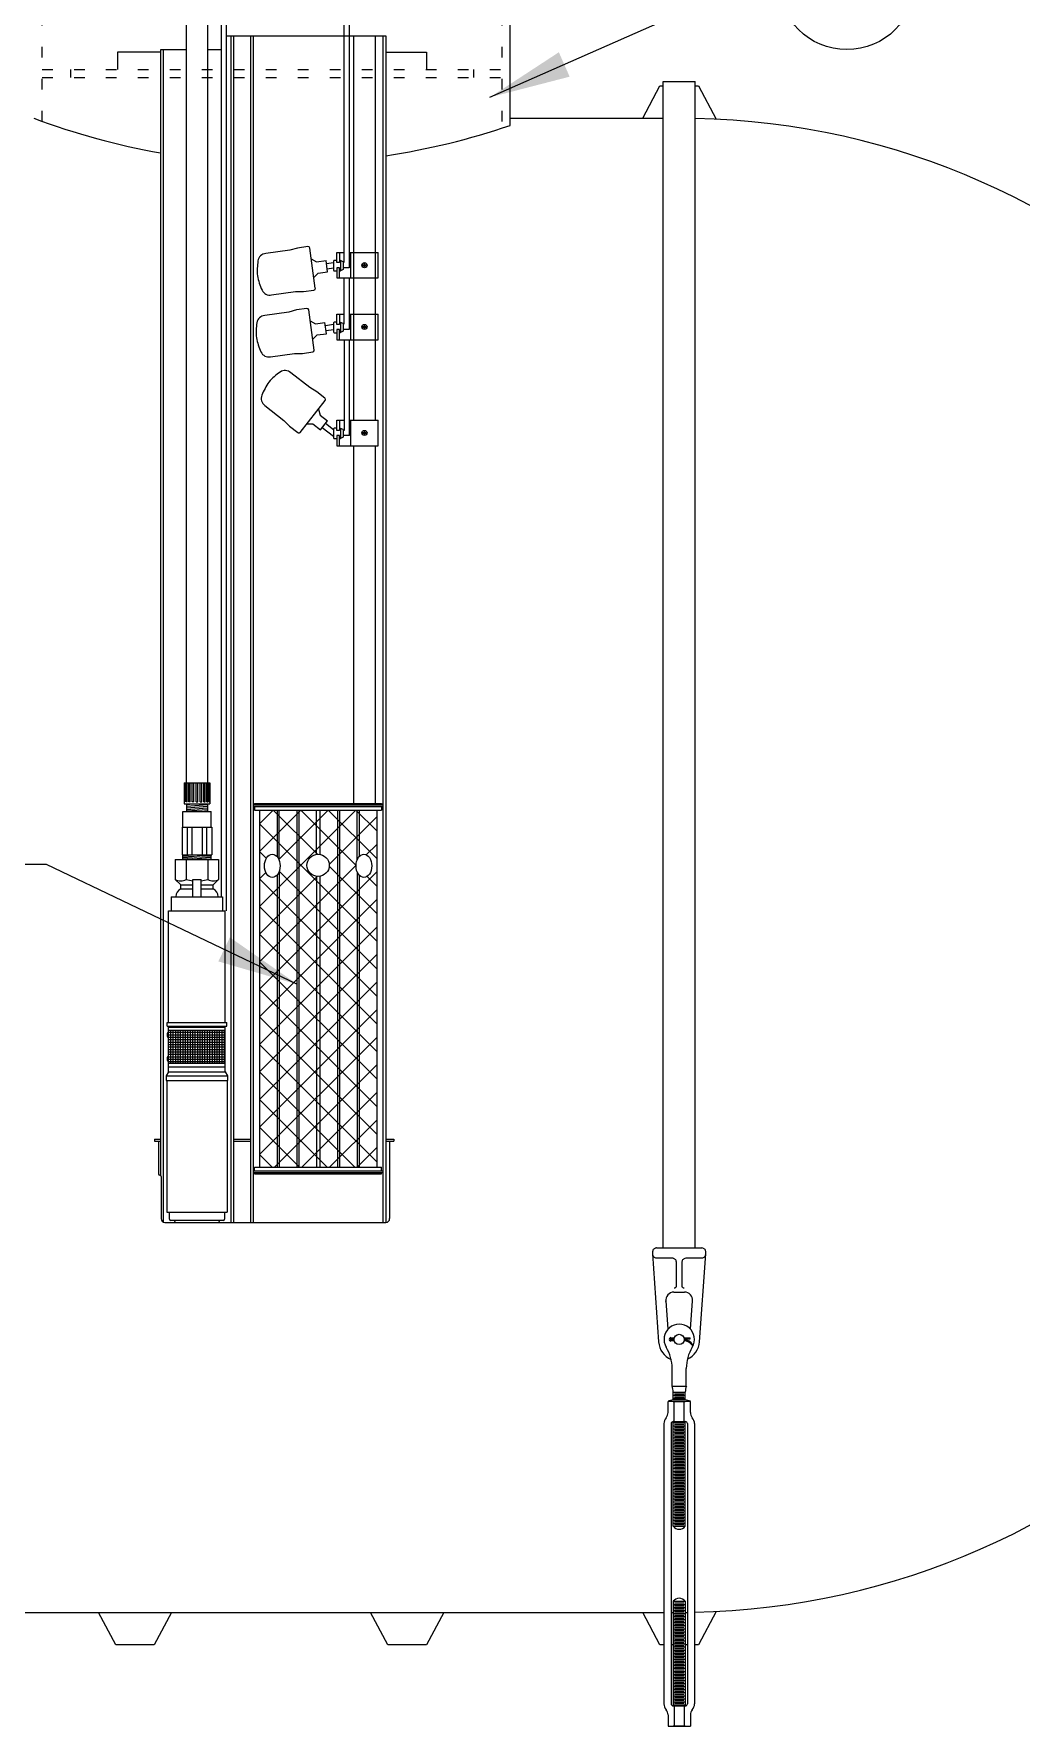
# Model space of a CAD drawing. Extents: x 0 to 216, y -5 to 280.
# Drawn here: x 141.57 to 170.5, y 125.98 to 175.58 of the extents above; entities that cross this region are included whole.
import ezdxf

# ---------------------------------------------------------------- set-up
doc = ezdxf.new("R2010")
doc.units = 0
doc.header["$LTSCALE"] = 10
doc.header["$MEASUREMENT"] = 0
doc.linetypes.add('SHORT_DASH', pattern=[0.125, 0.03125, -0.0625, 0.03125])
doc.layers.add('CADdetails-7-VERYFINE', color=7, linetype='CONTINUOUS')
doc.layers.add('CADdetails-9-EXTRAFINE', color=9, linetype='CONTINUOUS')
doc.styles.add('CADdetails-DIMENSIONS', font='ARIALN.TTF', dxfattribs={"height": 2.38})
doc.dimstyles.new('CADdetails-LEADER', dxfattribs={"dimtxt": 2.38, "dimasz": 2.38, "dimexe": 0.5, "dimexo": 1.5, "dimgap": 1, "dimtad": 0, "dimzin": 0, "dimdsep": 46, "dimtxsty": 'CADdetails-DIMENSIONS', "dimcen": 1, "dimclrd": 256, "dimclre": 256, "dimclrt": 256, "dimadec": 0, "dimazin": 0, "dimtfac": 1, "dimtdec": 4, "dimtofl": 0, "dimtmove": 0, "dimatfit": 3, "dimfxl": 1, "dimtolj": 1, "dimtzin": 0, "dimarcsym": 0})

msp = doc.modelspace()

# ---------------------------------------------------------------- linework, layer by layer
at = {"layer": 'CADdetails-7-VERYFINE'}
msp.add_circle((165.392, 177.118), 2.004, dxfattribs=at)
at = {"layer": 'CADdetails-9-EXTRAFINE', "linetype": 'Continuous'}
for p, q in [((150.651, 179.204), (150.651, 168.873)), ((150.806, 179.216), (150.806, 168.718)), ((147.063, 150.288), (147.063, 177.775)), ((147.217, 149.87), (147.217, 177.773)), ((155.526, 172.895), (155.526, 177.235)), ((146.035, 176.902), (146.035, 153.627)), ((146.661, 176.902), (146.661, 153.627)), ((145.277, 175.111), (145.277, 142.125)), ((146.035, 175.111), (145.277, 175.111)), ((145.359, 175.111), (145.359, 140.756)), ((147.063, 175.111), (146.661, 175.111)), ((147.217, 175.517), (151.878, 175.517)), ((147.336, 175.517), (147.336, 140.743)), ((147.419, 175.517), (147.419, 140.743)), ((147.916, 175.517), (147.916, 140.743)), ((147.997, 175.517), (147.997, 140.743)), ((150.943, 164.254), (150.943, 175.517)), ((151.572, 175.517), (151.572, 164.254)), ((151.796, 175.517), (151.796, 140.743)), ((151.878, 175.517), (151.878, 140.743)), ((145.277, 175.041), (144.017, 175.041)), ((144.017, 175.041), (144.017, 174.536)), ((151.878, 175.041), (153.077, 175.041)), ((153.077, 175.041), (153.077, 174.536)), ((160.006, 139.991), (160.008, 174.176)), ((160.008, 174.176), (160.951, 174.176)), ((160.949, 139.991), (160.951, 174.176)), ((159.408, 173.105), (159.914, 174.057)), ((159.914, 174.057), (160.008, 174.057)), ((160.951, 174.057), (161.044, 174.057)), ((161.044, 174.057), (161.564, 173.078)), ((155.526, 173.105), (160.008, 173.105)), ((149.065, 169.235), (148.366, 169.137)), ((149.297, 169.298), (149.065, 169.235)), ((149.597, 169.34), (149.297, 169.298)), ((149.816, 168.123), (149.652, 169.298)), ((150.448, 169.169), (150.651, 169.169)), ((150.448, 168.871), (150.448, 169.169)), ((150.523, 169.169), (150.523, 168.871)), ((150.806, 169.169), (151.657, 169.169)), ((150.853, 168.422), (150.853, 169.169)), ((151.657, 168.422), (151.657, 169.169)), ((149.697, 168.981), (149.853, 168.895)), ((149.853, 168.895), (150.129, 168.934)), ((150.175, 168.604), (150.129, 168.934)), ((150.141, 168.845), (150.346, 168.874)), ((150.163, 168.692), (150.346, 168.718)), ((150.346, 168.913), (150.346, 168.653)), ((150.448, 168.938), (150.371, 168.938)), ((150.523, 168.871), (150.448, 168.871)), ((150.523, 168.72), (150.448, 168.72)), ((150.448, 168.72), (150.448, 168.422)), ((150.523, 168.931), (150.557, 168.931)), ((150.523, 168.422), (150.523, 168.72)), ((150.523, 168.636), (150.557, 168.636)), ((150.557, 168.931), (150.557, 168.636)), ((150.628, 168.899), (150.557, 168.931)), ((150.628, 168.668), (150.557, 168.636)), ((150.628, 168.899), (150.628, 168.668)), ((150.628, 168.873), (150.651, 168.873)), ((150.806, 168.718), (150.628, 168.718)), ((151.248, 168.802), (151.21, 168.802)), ((151.21, 168.789), (151.248, 168.789)), ((151.248, 168.841), (151.248, 168.802)), ((151.248, 168.789), (151.248, 168.75)), ((151.262, 168.802), (151.262, 168.841)), ((151.301, 168.802), (151.262, 168.802)), ((151.262, 168.789), (151.301, 168.789)), ((151.262, 168.75), (151.262, 168.789)), ((149.772, 168.44), (149.899, 168.565)), ((149.899, 168.565), (150.175, 168.604)), ((150.371, 168.628), (150.448, 168.628)), ((150.448, 168.422), (151.657, 168.422)), ((150.651, 168.422), (150.651, 167.064)), ((150.806, 168.422), (150.806, 166.909)), ((148.534, 167.926), (149.234, 168.024)), ((149.234, 168.024), (149.474, 168.026)), ((149.474, 168.026), (149.774, 168.067)), ((149.035, 167.421), (148.335, 167.324)), ((149.266, 167.485), (149.035, 167.421)), ((149.566, 167.527), (149.266, 167.485)), ((149.785, 166.309), (149.622, 167.485)), ((149.666, 167.167), (149.822, 167.082)), ((150.448, 167.062), (150.448, 167.36)), ((150.448, 167.36), (150.651, 167.36)), ((150.523, 167.36), (150.523, 167.062)), ((150.806, 167.36), (151.657, 167.36)), ((150.853, 166.614), (150.853, 167.36)), ((151.657, 166.614), (151.657, 167.36)), ((149.741, 166.627), (149.868, 166.752)), ((149.822, 167.082), (150.098, 167.121)), ((149.868, 166.752), (150.144, 166.79)), ((150.144, 166.79), (150.098, 167.121)), ((150.11, 167.032), (150.346, 167.065)), ((150.132, 166.879), (150.346, 166.909)), ((150.346, 167.104), (150.346, 166.844)), ((150.448, 167.129), (150.371, 167.129)), ((150.371, 166.819), (150.448, 166.819)), ((150.523, 167.062), (150.448, 167.062)), ((150.448, 166.911), (150.448, 166.614)), ((150.523, 166.911), (150.448, 166.911)), ((150.523, 167.122), (150.557, 167.122)), ((150.523, 166.614), (150.523, 166.911)), ((150.523, 166.827), (150.557, 166.827)), ((150.557, 167.122), (150.557, 166.827)), ((150.628, 167.09), (150.557, 167.122)), ((150.628, 166.859), (150.557, 166.827)), ((150.628, 167.09), (150.628, 166.859)), ((150.628, 167.064), (150.651, 167.064)), ((150.806, 166.909), (150.628, 166.909)), ((151.248, 166.993), (151.21, 166.993)), ((151.21, 166.98), (151.248, 166.98)), ((151.248, 167.032), (151.248, 166.993)), ((151.248, 166.98), (151.248, 166.941)), ((151.262, 166.993), (151.262, 167.032)), ((151.301, 166.993), (151.262, 166.993)), ((151.262, 166.98), (151.301, 166.98)), ((151.262, 166.941), (151.262, 166.98)), ((148.504, 166.113), (149.203, 166.211)), ((149.203, 166.211), (149.443, 166.212)), ((149.443, 166.212), (149.744, 166.254)), ((150.448, 166.614), (151.657, 166.614)), ((150.667, 163.958), (150.667, 166.614)), ((150.822, 163.803), (150.822, 166.614)), ((149.652, 165.209), (149.098, 165.647)), ((149.859, 165.086), (149.652, 165.209)), ((148.341, 164.687), (148.895, 164.249)), ((149.37, 163.898), (150.105, 164.83)), ((150.097, 164.899), (149.859, 165.086)), ((148.895, 164.249), (149.063, 164.077)), ((149.906, 164.578), (149.953, 164.406)), ((149.953, 164.406), (150.172, 164.233)), ((149.965, 163.972), (150.172, 164.233)), ((150.448, 163.956), (150.448, 164.254)), ((150.448, 164.254), (150.667, 164.254)), ((150.523, 164.254), (150.523, 163.956)), ((150.822, 164.254), (151.657, 164.254)), ((150.853, 163.507), (150.853, 164.254)), ((151.657, 163.507), (151.657, 164.254)), ((149.063, 164.077), (149.301, 163.89)), ((149.568, 164.15), (149.746, 164.145)), ((149.746, 164.145), (149.965, 163.972)), ((150.021, 164.042), (150.346, 163.785)), ((150.116, 164.163), (150.346, 163.982)), ((150.346, 163.998), (150.346, 163.738)), ((150.448, 164.023), (150.371, 164.023)), ((150.371, 163.713), (150.448, 163.713)), ((150.523, 163.956), (150.448, 163.956)), ((150.448, 163.805), (150.448, 163.507)), ((150.523, 163.805), (150.448, 163.805)), ((150.523, 164.015), (150.557, 164.015)), ((150.523, 163.507), (150.523, 163.805)), ((150.523, 163.721), (150.557, 163.721)), ((150.628, 163.983), (150.557, 164.015)), ((150.557, 164.015), (150.557, 163.721)), ((150.628, 163.753), (150.557, 163.721)), ((150.628, 163.983), (150.628, 163.753)), ((150.628, 163.958), (150.667, 163.958)), ((150.822, 163.803), (150.628, 163.803)), ((151.248, 163.887), (151.21, 163.887)), ((151.21, 163.874), (151.248, 163.874)), ((151.248, 163.926), (151.248, 163.887)), ((151.248, 163.874), (151.248, 163.835)), ((151.262, 163.887), (151.262, 163.926)), ((151.301, 163.887), (151.262, 163.887)), ((151.262, 163.835), (151.262, 163.874)), ((151.262, 163.874), (151.301, 163.874)), ((150.448, 163.507), (151.657, 163.507)), ((150.943, 153.017), (150.943, 163.507)), ((151.572, 163.507), (151.572, 153.017)), ((145.969, 153.627), (145.969, 153.007)), ((145.969, 153.627), (146.726, 153.627)), ((145.98, 153.065), (145.98, 153.627)), ((145.996, 153.065), (145.996, 153.627)), ((146.027, 153.065), (146.027, 153.627)), ((146.056, 153.065), (146.056, 153.627)), ((146.105, 153.065), (146.105, 153.627)), ((146.146, 153.065), (146.146, 153.627)), ((146.207, 153.065), (146.207, 153.627)), ((146.255, 153.065), (146.255, 153.627)), ((146.323, 153.065), (146.323, 153.627)), ((146.373, 153.065), (146.373, 153.627)), ((146.441, 153.065), (146.441, 153.627)), ((146.489, 153.065), (146.489, 153.627)), ((146.55, 153.065), (146.55, 153.627)), ((146.591, 153.065), (146.591, 153.627)), ((146.639, 153.065), (146.639, 153.627)), ((146.669, 153.065), (146.669, 153.627)), ((146.7, 153.065), (146.7, 153.627)), ((146.715, 153.065), (146.715, 153.627)), ((146.726, 153.627), (146.726, 153.007)), ((145.936, 152.788), (146.76, 152.788)), ((145.936, 152.326), (145.936, 152.788)), ((145.969, 153.007), (146.726, 153.007)), ((145.996, 153.065), (145.98, 153.065)), ((146.056, 153.065), (146.027, 153.065)), ((146.043, 152.992), (146.232, 153.007)), ((146.043, 153.007), (146.043, 152.788)), ((146.043, 152.944), (146.652, 152.992)), ((146.043, 152.897), (146.652, 152.944)), ((146.043, 152.849), (146.652, 152.897)), ((146.043, 152.801), (146.652, 152.849)), ((146.146, 153.065), (146.105, 153.065)), ((146.255, 153.065), (146.207, 153.065)), ((146.323, 153.065), (146.373, 153.065)), ((146.441, 153.065), (146.489, 153.065)), ((146.482, 152.788), (146.652, 152.801)), ((146.55, 153.065), (146.591, 153.065)), ((146.639, 153.065), (146.669, 153.065)), ((146.652, 153.007), (146.652, 152.788)), ((146.7, 153.065), (146.715, 153.065)), ((146.76, 152.326), (146.76, 152.788)), ((147.997, 152.982), (151.796, 152.982)), ((147.997, 152.934), (151.796, 152.934)), ((148.035, 153.017), (148.035, 152.982)), ((148.035, 153.017), (151.759, 153.017)), ((148.035, 152.934), (148.035, 152.827)), ((148.035, 152.827), (148.178, 152.827)), ((148.178, 152.827), (151.615, 152.827)), ((148.178, 152.827), (148.178, 142.36)), ((148.178, 150), (151.005, 152.827)), ((148.178, 151.615), (149.39, 152.827)), ((148.178, 152.423), (148.582, 152.827)), ((149.875, 151.534), (148.582, 152.827)), ((148.697, 152.827), (148.697, 151.46)), ((148.748, 151.377), (150.197, 152.827)), ((148.753, 151.363), (148.753, 152.827)), ((149.272, 152.827), (149.272, 142.36)), ((149.329, 152.827), (149.329, 142.36)), ((151.009, 151.208), (149.39, 152.827)), ((149.848, 151.531), (149.848, 152.827)), ((149.946, 152.827), (149.946, 151.531)), ((151.615, 151.409), (150.197, 152.827)), ((150.464, 152.827), (150.464, 142.36)), ((150.521, 152.827), (150.521, 142.36)), ((151.615, 152.217), (151.005, 152.827)), ((151.04, 151.363), (151.04, 152.827)), ((151.097, 152.827), (151.097, 151.46)), ((151.615, 152.827), (151.759, 152.827)), ((151.615, 152.827), (151.615, 142.36)), ((151.759, 153.017), (151.759, 152.982)), ((151.759, 152.934), (151.759, 152.827)), ((145.917, 152.326), (145.917, 151.512)), ((145.917, 152.326), (146.779, 152.326)), ((146.065, 152.326), (146.065, 151.512)), ((146.199, 152.326), (146.199, 151.512)), ((146.496, 152.326), (146.496, 151.512)), ((146.63, 152.326), (146.63, 151.512)), ((146.779, 152.326), (146.779, 151.512)), ((151.615, 148.986), (148.178, 152.423)), ((150.223, 151.237), (151.615, 152.63)), ((151.31, 151.517), (151.615, 151.822)), ((145.712, 151.377), (145.712, 150.797)), ((145.712, 151.377), (146.983, 151.377)), ((145.917, 151.512), (146.779, 151.512)), ((145.936, 151.377), (145.936, 151.512)), ((145.936, 151.489), (146.76, 151.433)), ((145.936, 151.447), (146.76, 151.392)), ((145.936, 151.406), (146.363, 151.377)), ((146.03, 151.377), (146.03, 150.797)), ((146.215, 151.512), (146.76, 151.475)), ((146.665, 151.377), (146.665, 150.797)), ((146.76, 151.377), (146.76, 151.512)), ((146.983, 151.377), (146.983, 150.797)), ((148.379, 151.415), (148.178, 151.615)), ((145.712, 150.797), (145.872, 150.636)), ((146.229, 150.788), (146.467, 150.788)), ((146.229, 150.288), (146.229, 150.788)), ((146.467, 150.288), (146.467, 150.788)), ((146.983, 150.797), (146.824, 150.636)), ((148.178, 148.384), (151.009, 151.216)), ((148.178, 147.576), (151.615, 151.014)), ((148.178, 150.808), (148.365, 150.995)), ((148.178, 149.192), (149.867, 150.881)), ((151.615, 147.37), (148.178, 150.808)), ((148.697, 150.924), (148.697, 142.36)), ((148.753, 151.02), (148.753, 142.36)), ((151.615, 148.178), (148.759, 151.035)), ((149.848, 150.884), (149.848, 142.36)), ((149.946, 150.884), (149.946, 142.36)), ((151.615, 149.793), (150.223, 151.186)), ((151.04, 151.02), (151.04, 142.36)), ((151.097, 150.924), (151.097, 142.36)), ((151.615, 150.601), (151.336, 150.881)), ((145.596, 150.288), (147.1, 150.288)), ((145.596, 150.288), (145.596, 149.87)), ((145.872, 150.636), (146.229, 150.636)), ((145.872, 150.515), (145.872, 150.636)), ((145.872, 150.515), (146.229, 150.515)), ((146.467, 150.636), (146.824, 150.636)), ((146.467, 150.515), (146.824, 150.515)), ((146.824, 150.515), (146.824, 150.636)), ((147.1, 150.288), (147.1, 149.87)), ((145.518, 149.87), (147.178, 149.87)), ((145.518, 146.598), (145.518, 149.87)), ((147.178, 146.598), (147.178, 149.87)), ((148.178, 146.769), (151.615, 150.206)), ((151.615, 146.562), (148.178, 150)), ((148.178, 145.961), (151.615, 149.398)), ((151.615, 145.754), (148.178, 149.192)), ((148.178, 145.153), (151.615, 148.591)), ((151.615, 144.947), (148.178, 148.384)), ((148.178, 144.345), (151.615, 147.783)), ((151.615, 144.139), (148.178, 147.576)), ((148.178, 143.537), (151.615, 146.975)), ((145.47, 146.598), (147.225, 146.598)), ((145.47, 146.496), (145.47, 146.598)), ((145.47, 146.496), (147.225, 146.496)), ((145.518, 146.467), (147.178, 146.467)), ((145.518, 145.158), (145.518, 146.467)), ((147.178, 146.366), (145.518, 146.366)), ((145.584, 145.408), (145.584, 146.366)), ((145.655, 145.408), (145.655, 146.366)), ((145.727, 145.408), (145.727, 146.366)), ((145.798, 145.408), (145.798, 146.366)), ((145.869, 145.408), (145.869, 146.366)), ((145.941, 145.408), (145.941, 146.366)), ((146.012, 145.408), (146.012, 146.366)), ((146.084, 145.408), (146.084, 146.366)), ((146.155, 145.408), (146.155, 146.366)), ((146.226, 145.408), (146.226, 146.366)), ((146.298, 145.408), (146.298, 146.366)), ((146.369, 145.408), (146.369, 146.366)), ((146.441, 145.408), (146.441, 146.366)), ((146.512, 145.408), (146.512, 146.366)), ((146.583, 145.408), (146.583, 146.366)), ((146.655, 145.408), (146.655, 146.366)), ((146.726, 145.408), (146.726, 146.366)), ((146.798, 145.408), (146.798, 146.366)), ((146.869, 145.408), (146.869, 146.366)), ((146.94, 145.408), (146.94, 146.366)), ((147.012, 145.408), (147.012, 146.366)), ((147.083, 145.408), (147.083, 146.366)), ((147.155, 145.408), (147.155, 146.366)), ((147.178, 145.158), (147.178, 146.467)), ((147.225, 146.496), (147.225, 146.598)), ((151.615, 143.331), (148.178, 146.769)), ((145.492, 146.309), (145.518, 146.309)), ((145.492, 146.167), (145.518, 146.167)), ((147.178, 146.304), (145.518, 146.304)), ((147.178, 146.232), (145.518, 146.232)), ((147.178, 146.161), (145.518, 146.161)), ((147.178, 146.09), (145.518, 146.09)), ((147.178, 146.018), (145.518, 146.018)), ((147.178, 145.947), (145.518, 145.947)), ((147.178, 145.875), (145.518, 145.875)), ((148.178, 142.73), (151.615, 146.167)), ((151.615, 142.523), (148.178, 145.961)), ((145.492, 145.608), (145.518, 145.608)), ((145.492, 145.465), (145.518, 145.465)), ((147.178, 145.804), (145.518, 145.804)), ((147.178, 145.733), (145.518, 145.733)), ((147.178, 145.661), (145.518, 145.661)), ((147.178, 145.59), (145.518, 145.59)), ((147.178, 145.518), (145.518, 145.518)), ((147.178, 145.447), (145.518, 145.447)), ((145.518, 145.408), (147.178, 145.408)), ((148.616, 142.36), (151.615, 145.359)), ((145.518, 145.158), (145.448, 145.04)), ((145.448, 145.04), (147.247, 145.04)), ((145.448, 145.04), (145.448, 144.902)), ((145.448, 144.902), (147.247, 144.902)), ((145.467, 144.902), (145.467, 141.039)), ((145.518, 145.307), (147.178, 145.307)), ((145.518, 145.158), (147.178, 145.158)), ((147.178, 145.158), (147.247, 145.04)), ((147.228, 144.902), (147.228, 141.039)), ((147.247, 145.04), (147.247, 144.902)), ((150.97, 142.36), (148.178, 145.153)), ((150.163, 142.36), (148.178, 144.345)), ((149.424, 142.36), (151.615, 144.552)), ((149.355, 142.36), (148.178, 143.537)), ((150.232, 142.36), (151.615, 143.744)), ((145.101, 143.179), (145.277, 143.179)), ((145.101, 143.179), (145.101, 143.123)), ((145.101, 143.123), (145.277, 143.123)), ((145.22, 143.123), (145.22, 142.169)), ((147.419, 143.179), (147.916, 143.179)), ((147.419, 143.123), (147.916, 143.123)), ((151.04, 142.36), (151.615, 142.936)), ((151.878, 143.179), (152.113, 143.179)), ((151.878, 143.123), (152.113, 143.123)), ((151.994, 143.123), (151.994, 140.853)), ((152.113, 143.179), (152.113, 143.123)), ((148.035, 142.254), (148.035, 142.36)), ((148.035, 142.36), (148.178, 142.36)), ((148.547, 142.36), (148.178, 142.73)), ((148.178, 142.36), (151.615, 142.36)), ((151.615, 142.36), (151.759, 142.36)), ((151.759, 142.254), (151.759, 142.36)), ((145.301, 142.088), (145.301, 140.853)), ((147.997, 142.254), (151.796, 142.254)), ((147.997, 142.206), (151.796, 142.206)), ((148.035, 142.171), (148.035, 142.206)), ((148.035, 142.171), (151.759, 142.171)), ((151.759, 142.171), (151.759, 142.206)), ((145.467, 141.039), (147.228, 141.039)), ((145.539, 140.834), (145.539, 141.039)), ((147.157, 141.039), (147.157, 140.834)), ((145.41, 140.743), (151.884, 140.743)), ((147.123, 140.801), (145.572, 140.801)), ((145.699, 140.769), (145.699, 140.801)), ((146.964, 140.735), (145.732, 140.735)), ((146.997, 140.801), (146.997, 140.769)), ((159.703, 139.911), (159.697, 139.876)), ((159.697, 139.876), (159.697, 139.82)), ((159.709, 139.928), (159.703, 139.911)), ((159.719, 139.945), (159.709, 139.928)), ((159.732, 139.959), (159.719, 139.945)), ((159.747, 139.972), (159.732, 139.959)), ((159.763, 139.982), (159.747, 139.972)), ((159.781, 139.989), (159.763, 139.982)), ((159.798, 139.993), (159.781, 139.989)), ((159.815, 139.994), (159.798, 139.993)), ((159.815, 139.994), (161.14, 139.994)), ((161.175, 139.989), (161.14, 139.994)), ((161.192, 139.982), (161.175, 139.989)), ((161.209, 139.972), (161.192, 139.982)), ((161.223, 139.959), (161.209, 139.972)), ((161.236, 139.945), (161.223, 139.959)), ((161.246, 139.928), (161.236, 139.945)), ((161.253, 139.911), (161.246, 139.928)), ((161.257, 139.893), (161.253, 139.911)), ((161.258, 139.876), (161.257, 139.893)), ((161.258, 139.82), (161.258, 139.876)), ((159.697, 139.82), (159.699, 139.802)), ((159.697, 139.82), (159.876, 137.24)), ((159.699, 139.802), (159.703, 139.785)), ((159.703, 139.785), (159.709, 139.768)), ((159.709, 139.768), (159.719, 139.751)), ((159.719, 139.751), (159.732, 139.736)), ((159.732, 139.736), (159.747, 139.724)), ((159.747, 139.724), (159.763, 139.714)), ((159.763, 139.714), (159.781, 139.707)), ((159.781, 139.707), (159.815, 139.702)), ((159.815, 139.702), (160.271, 139.702)), ((160.271, 139.702), (160.289, 139.701)), ((160.289, 139.701), (160.306, 139.697)), ((160.306, 139.697), (160.323, 139.69)), ((160.323, 139.69), (160.34, 139.68)), ((160.34, 139.68), (160.355, 139.667)), ((160.355, 139.667), (160.367, 139.652)), ((160.367, 139.652), (160.377, 139.636)), ((160.377, 139.636), (160.384, 139.619)), ((160.384, 139.619), (160.389, 139.584)), ((160.389, 139.584), (160.389, 138.874)), ((160.566, 139.584), (160.567, 139.601)), ((160.566, 138.874), (160.566, 139.584)), ((160.567, 139.601), (160.571, 139.619)), ((160.571, 139.619), (160.578, 139.636)), ((160.578, 139.636), (160.588, 139.652)), ((160.588, 139.652), (160.601, 139.667)), ((160.601, 139.667), (160.616, 139.68)), ((160.616, 139.68), (160.632, 139.69)), ((160.632, 139.69), (160.649, 139.697)), ((160.649, 139.697), (160.684, 139.702)), ((160.684, 139.702), (161.14, 139.702)), ((161.076, 137.241), (161.258, 139.82)), ((161.14, 139.702), (161.157, 139.703)), ((161.157, 139.703), (161.175, 139.707)), ((161.175, 139.707), (161.192, 139.714)), ((161.192, 139.714), (161.209, 139.724)), ((161.209, 139.724), (161.223, 139.736)), ((161.223, 139.736), (161.236, 139.751)), ((161.236, 139.751), (161.246, 139.768)), ((161.246, 139.768), (161.253, 139.785)), ((161.253, 139.785), (161.258, 139.82)), ((160.389, 138.874), (160.389, 138.866)), ((160.569, 138.857), (160.566, 138.874)), ((160.089, 138.427), (160.089, 138.442)), ((160.089, 138.442), (160.145, 137.61)), ((160.323, 138.7), (160.633, 138.7)), ((160.348, 138.818), (160.33, 138.815)), ((160.356, 138.821), (160.348, 138.818)), ((160.365, 138.826), (160.356, 138.821)), ((160.372, 138.833), (160.365, 138.826)), ((160.378, 138.84), (160.372, 138.833)), ((160.383, 138.848), (160.378, 138.84)), ((160.387, 138.857), (160.383, 138.848)), ((160.389, 138.866), (160.387, 138.857)), ((160.572, 138.848), (160.569, 138.857)), ((160.577, 138.84), (160.572, 138.848)), ((160.583, 138.833), (160.577, 138.84)), ((160.591, 138.826), (160.583, 138.833)), ((160.599, 138.821), (160.591, 138.826)), ((160.608, 138.818), (160.599, 138.821)), ((160.616, 138.816), (160.608, 138.818)), ((160.625, 138.815), (160.616, 138.816)), ((160.811, 137.613), (160.868, 138.442)), ((160.235, 137.336), (160.331, 137.329)), ((160.331, 137.299), (160.235, 137.292)), ((160.238, 137.366), (160.337, 137.358)), ((160.337, 137.27), (160.238, 137.262)), ((160.621, 137.358), (160.8, 137.358)), ((160.627, 137.328), (160.8, 137.328)), ((160.8, 137.328), (160.8, 137.358)), ((160.856, 137.141), (160.881, 137.157)), ((160.271, 135.946), (160.271, 136.464)), ((160.687, 135.946), (160.687, 136.464)), ((160.271, 135.946), (160.687, 135.946)), ((160.806, 135.499), (160.152, 135.499)), ((160.152, 135.171), (160.152, 135.499)), ((160.301, 135.767), (160.658, 135.767)), ((160.301, 135.542), (160.301, 135.767)), ((160.301, 135.68), (160.658, 135.68)), ((160.301, 135.589), (160.658, 135.589)), ((160.658, 135.542), (160.301, 135.542)), ((160.301, 135.499), (160.658, 135.499)), ((160.33, 134.904), (160.33, 135.499)), ((160.345, 135.722), (160.613, 135.722)), ((160.345, 135.633), (160.613, 135.633)), ((160.628, 134.904), (160.628, 135.499)), ((160.658, 135.542), (160.658, 135.767)), ((160.806, 135.171), (160.806, 135.499)), ((160.033, 134.845), (160.033, 126.634)), ((160.241, 134.845), (160.241, 126.634)), ((160.301, 131.84), (160.301, 134.904)), ((160.301, 134.904), (160.658, 134.904)), ((160.301, 134.875), (160.658, 134.875)), ((160.301, 134.785), (160.658, 134.785)), ((160.301, 134.696), (160.658, 134.696)), ((160.301, 134.607), (160.658, 134.607)), ((160.301, 134.518), (160.658, 134.518)), ((160.301, 134.428), (160.658, 134.428)), ((160.345, 134.83), (160.613, 134.83)), ((160.345, 134.741), (160.613, 134.741)), ((160.345, 134.651), (160.613, 134.651)), ((160.345, 134.562), (160.613, 134.562)), ((160.345, 134.473), (160.613, 134.473)), ((160.658, 131.84), (160.658, 134.904)), ((160.717, 134.845), (160.717, 126.634)), ((160.925, 134.845), (160.925, 126.634)), ((160.301, 134.339), (160.658, 134.339)), ((160.301, 134.25), (160.658, 134.25)), ((160.301, 134.161), (160.658, 134.161)), ((160.301, 134.071), (160.658, 134.071)), ((160.301, 133.982), (160.658, 133.982)), ((160.345, 134.384), (160.613, 134.384)), ((160.345, 134.294), (160.613, 134.294)), ((160.345, 134.205), (160.613, 134.205)), ((160.345, 134.116), (160.613, 134.116)), ((160.345, 134.027), (160.613, 134.027)), ((160.345, 133.937), (160.613, 133.937)), ((160.301, 133.893), (160.658, 133.893)), ((160.301, 133.804), (160.658, 133.804)), ((160.301, 133.714), (160.658, 133.714)), ((160.301, 133.625), (160.658, 133.625)), ((160.301, 133.536), (160.658, 133.536)), ((160.301, 133.447), (160.658, 133.447)), ((160.345, 133.848), (160.613, 133.848)), ((160.345, 133.759), (160.613, 133.759)), ((160.345, 133.67), (160.613, 133.67)), ((160.345, 133.58), (160.613, 133.58)), ((160.345, 133.491), (160.613, 133.491)), ((160.301, 133.357), (160.658, 133.357)), ((160.301, 133.268), (160.658, 133.268)), ((160.301, 133.179), (160.658, 133.179)), ((160.301, 133.09), (160.658, 133.09)), ((160.301, 133), (160.658, 133)), ((160.345, 133.402), (160.613, 133.402)), ((160.345, 133.313), (160.613, 133.313)), ((160.345, 133.223), (160.613, 133.223)), ((160.345, 133.134), (160.613, 133.134)), ((160.345, 133.045), (160.613, 133.045)), ((160.345, 132.956), (160.613, 132.956)), ((160.301, 132.911), (160.658, 132.911)), ((160.301, 132.822), (160.658, 132.822)), ((160.301, 132.733), (160.658, 132.733)), ((160.301, 132.643), (160.658, 132.643)), ((160.301, 132.554), (160.658, 132.554)), ((160.301, 132.465), (160.658, 132.465)), ((160.345, 132.866), (160.613, 132.866)), ((160.345, 132.777), (160.613, 132.777)), ((160.345, 132.688), (160.613, 132.688)), ((160.345, 132.599), (160.613, 132.599)), ((160.345, 132.509), (160.613, 132.509)), ((160.301, 132.376), (160.658, 132.376)), ((160.301, 132.286), (160.658, 132.286)), ((160.301, 132.197), (160.658, 132.197)), ((160.301, 132.108), (160.658, 132.108)), ((160.301, 132.019), (160.658, 132.019)), ((160.345, 132.42), (160.613, 132.42)), ((160.345, 132.331), (160.613, 132.331)), ((160.345, 132.242), (160.613, 132.242)), ((160.345, 132.152), (160.613, 132.152)), ((160.345, 132.063), (160.613, 132.063)), ((160.345, 131.974), (160.613, 131.974)), ((160.301, 131.929), (160.658, 131.929)), ((160.301, 131.84), (160.658, 131.84)), ((160.345, 131.885), (160.613, 131.885)), ((160.301, 129.639), (160.301, 126.574)), ((160.301, 129.639), (160.658, 129.639)), ((160.301, 129.549), (160.658, 129.549)), ((160.301, 129.46), (160.658, 129.46)), ((160.345, 129.594), (160.613, 129.594)), ((160.345, 129.505), (160.613, 129.505)), ((160.658, 129.639), (160.658, 126.574)), ((129.033, 129.313), (160.033, 129.313)), ((143.968, 128.361), (143.462, 129.313)), ((145.604, 129.313), (145.098, 128.361)), ((151.941, 128.361), (151.435, 129.313)), ((153.577, 129.313), (153.071, 128.361)), ((159.914, 128.361), (159.408, 129.313)), ((160.241, 129.313), (160.301, 129.313)), ((160.301, 129.371), (160.658, 129.371)), ((160.301, 129.282), (160.658, 129.282)), ((160.301, 129.192), (160.658, 129.192)), ((160.301, 129.103), (160.658, 129.103)), ((160.301, 129.014), (160.658, 129.014)), ((160.345, 129.415), (160.613, 129.415)), ((160.345, 129.326), (160.613, 129.326)), ((160.345, 129.237), (160.613, 129.237)), ((160.345, 129.148), (160.613, 129.148)), ((160.345, 129.058), (160.613, 129.058)), ((160.345, 128.969), (160.613, 128.969)), ((160.658, 129.313), (160.717, 129.313)), ((161.564, 129.34), (161.044, 128.361)), ((160.301, 128.925), (160.658, 128.925)), ((160.301, 128.835), (160.658, 128.835)), ((160.301, 128.746), (160.658, 128.746)), ((160.301, 128.657), (160.658, 128.657)), ((160.301, 128.568), (160.658, 128.568)), ((160.301, 128.478), (160.658, 128.478)), ((160.345, 128.88), (160.613, 128.88)), ((160.345, 128.791), (160.613, 128.791)), ((160.345, 128.701), (160.613, 128.701)), ((160.345, 128.612), (160.613, 128.612)), ((160.345, 128.523), (160.613, 128.523)), ((145.098, 128.361), (143.968, 128.361)), ((153.071, 128.361), (151.941, 128.361)), ((160.033, 128.361), (159.914, 128.361)), ((160.301, 128.359), (160.241, 128.359)), ((160.301, 128.389), (160.658, 128.389)), ((160.301, 128.3), (160.658, 128.3)), ((160.301, 128.211), (160.658, 128.211)), ((160.301, 128.121), (160.658, 128.121)), ((160.301, 128.032), (160.658, 128.032)), ((160.345, 128.434), (160.613, 128.434)), ((160.345, 128.344), (160.613, 128.344)), ((160.345, 128.255), (160.613, 128.255)), ((160.345, 128.166), (160.613, 128.166)), ((160.345, 128.077), (160.613, 128.077)), ((160.345, 127.987), (160.613, 127.987)), ((160.717, 128.359), (160.658, 128.359)), ((161.044, 128.361), (160.925, 128.361)), ((160.301, 127.943), (160.658, 127.943)), ((160.301, 127.854), (160.658, 127.854)), ((160.301, 127.764), (160.658, 127.764)), ((160.301, 127.675), (160.658, 127.675)), ((160.301, 127.586), (160.658, 127.586)), ((160.301, 127.497), (160.658, 127.497)), ((160.345, 127.898), (160.613, 127.898)), ((160.345, 127.809), (160.613, 127.809)), ((160.345, 127.72), (160.613, 127.72)), ((160.345, 127.63), (160.613, 127.63)), ((160.345, 127.541), (160.613, 127.541)), ((160.301, 127.407), (160.658, 127.407)), ((160.301, 127.318), (160.658, 127.318)), ((160.301, 127.229), (160.658, 127.229)), ((160.301, 127.14), (160.658, 127.14)), ((160.301, 127.05), (160.658, 127.05)), ((160.345, 127.452), (160.613, 127.452)), ((160.345, 127.363), (160.613, 127.363)), ((160.345, 127.273), (160.613, 127.273)), ((160.345, 127.184), (160.613, 127.184)), ((160.345, 127.095), (160.613, 127.095)), ((160.345, 127.006), (160.613, 127.006)), ((160.301, 126.961), (160.658, 126.961)), ((160.301, 126.872), (160.658, 126.872)), ((160.301, 126.783), (160.658, 126.783)), ((160.301, 126.693), (160.658, 126.693)), ((160.301, 126.604), (160.658, 126.604)), ((160.301, 126.574), (160.658, 126.574)), ((160.33, 126.574), (160.33, 125.979)), ((160.345, 126.916), (160.613, 126.916)), ((160.345, 126.827), (160.613, 126.827)), ((160.345, 126.738), (160.613, 126.738)), ((160.345, 126.649), (160.613, 126.649)), ((160.628, 126.574), (160.628, 125.979)), ((160.152, 126.308), (160.152, 125.979)), ((160.152, 125.979), (160.806, 125.979)), ((160.658, 125.979), (160.301, 125.979)), ((160.806, 126.308), (160.806, 125.979))]:
    msp.add_line(p, q, dxfattribs=at)
at = {"layer": 'CADdetails-9-EXTRAFINE', "linetype": 'SHORT_DASH'}
for p, q in [((141.807, 173.013), (141.807, 176.445)), ((155.287, 173.013), (155.287, 176.445)), ((141.807, 174.536), (155.287, 174.536)), ((141.807, 174.298), (155.287, 174.298)), ((142.642, 174.536), (142.642, 174.298)), ((154.452, 174.536), (154.452, 174.298))]:
    msp.add_line(p, q, dxfattribs=at)
at = {"layer": 'CADdetails-9-EXTRAFINE', "linetype": 'Continuous'}
for centre, radius in [((151.255, 168.796), 0.0754), ((151.255, 166.987), 0.0754), ((151.255, 163.88), 0.0754), ((149.897, 151.207), 0.327), ((160.479, 137.314), 0.149)]:
    msp.add_circle(centre, radius, dxfattribs=at)
for centre, radius, start, end in [((148.838, 192.407), 20.626, 249.3622, 260.0582), ((160.479, 151.209), 21.896, 271.1679, 88.7663), ((148.838, 192.407), 20.626, 278.4745, 288.9201), ((148.381, 168.889), 0.249, 93.6137, 171.8112), ((149.604, 169.292), 0.049, 7.9293, 97.9293), ((149.873, 168.645), 1.76, 170.8799, 185.194), ((150.371, 168.913), 0.0248, 90, 180), ((150.371, 168.653), 0.0248, 180, 270), ((151.255, 168.796), 0.0459, 171.6582, 188.3418), ((151.255, 168.796), 0.0459, 81.6582, 98.3418), ((151.255, 168.796), 0.0459, 261.6582, 278.3418), ((151.255, 168.796), 0.0459, 351.6582, 8.3418), ((149.85, 168.811), 1.76, 190.6646, 204.9787), ((148.482, 168.17), 0.249, 204.0474, 282.2449), ((149.768, 168.116), 0.049, 277.9293, 7.9293), ((148.351, 167.075), 0.249, 93.6137, 171.8112), ((149.573, 167.478), 0.049, 7.9293, 97.9293), ((149.842, 166.832), 1.76, 170.8799, 185.194), ((149.819, 166.998), 1.76, 190.6646, 204.9787), ((150.371, 167.104), 0.0248, 90, 180), ((150.371, 166.844), 0.0248, 180, 270), ((151.255, 166.987), 0.0459, 171.6582, 188.3418), ((151.255, 166.987), 0.0459, 81.6582, 98.3418), ((151.255, 166.987), 0.0459, 261.6582, 278.3418), ((151.255, 166.987), 0.0459, 351.6582, 8.3418), ((148.451, 166.356), 0.249, 204.0474, 282.2449), ((149.737, 166.303), 0.049, 277.9293, 7.9293), ((149.786, 164.218), 1.76, 124.6834, 138.9974), ((148.929, 165.463), 0.249, 47.4171, 125.6146), ((149.89, 164.35), 1.76, 144.4681, 158.7821), ((148.48, 164.893), 0.249, 157.8508, 236.0484), ((150.066, 164.86), 0.049, 321.7327, 51.7327), ((149.331, 163.928), 0.049, 231.7327, 321.7327), ((150.371, 163.998), 0.0248, 90, 180), ((150.371, 163.738), 0.0248, 180, 270), ((151.255, 163.88), 0.0459, 171.6582, 188.3418), ((151.255, 163.88), 0.0459, 81.6582, 98.3418), ((151.255, 163.88), 0.0459, 261.6582, 278.3418), ((151.255, 163.88), 0.0459, 351.6582, 8.3418), ((145.871, 151.04), 0.291, 236.9192, 303.0808), ((146.348, 151.833), 1.084, 252.9575, 263.6973), ((146.348, 151.833), 1.084, 276.3027, 287.0425), ((146.824, 151.04), 0.291, 236.9192, 303.0808), ((145.968, 150.298), 0.237, 113.8114, 182.2644), ((146.728, 150.298), 0.237, 357.7356, 66.1886), ((145.6, 146.238), 0.129, 146.5188, 213.4812), ((145.6, 145.536), 0.129, 146.5188, 213.4812), ((145.26, 142.169), 0.0405, 180, 270), ((145.26, 142.088), 0.0405, 0, 90), ((145.41, 140.853), 0.11, 180, 270), ((145.572, 140.834), 0.0333, 180, 270), ((145.732, 140.769), 0.0333, 180, 270), ((146.964, 140.769), 0.0333, 270, 0), ((147.123, 140.834), 0.0333, 270, 0), ((151.884, 140.853), 0.11, 270, 0), ((160.321, 138.465), 0.235, 89.663, 189.3301), ((160.633, 138.464), 0.236, 354.4687, 90.0032), ((160.479, 137.314), 0.446, 328.7095, 211.2905), ((160.479, 137.283), 0.604, 184.0801, 246.8386), ((159.081, 136.464), 1.19, 0, 31.2904), ((160.234, 137.314), 0.0521, 85.5189, 274.4811), ((160.234, 137.314), 0.0223, 85.5189, 274.4811), ((160.63, 137.008), 0.262, 30.5508, 91.9631), ((160.63, 137.008), 0.291, 30.5508, 90.5806), ((161.877, 136.464), 1.19, 148.7095, 180), ((160.459, 137.298), 0.619, 294.7793, 354.8006), ((159.747, 135.767), 0.553, 0.0532, 18.8714), ((161.211, 135.767), 0.553, 161.1286, 179.9468), ((160.479, 134.629), 0.93, 101.0695, 110.6097), ((160.479, 134.629), 0.93, 69.3903, 78.9305), ((160.301, 134.845), 0.268, 139.8808, 180), ((159.914, 135.171), 0.238, 319.8808, 0), ((161.044, 135.171), 0.238, 180, 220.1192), ((160.658, 134.845), 0.268, 0, 40.1192), ((160.301, 134.845), 0.0595, 90, 180), ((160.658, 134.845), 0.0595, 0, 90), ((160.479, 131.974), 0.223, 216.8699, 323.1301), ((160.479, 129.505), 0.223, 36.8699, 143.1301), ((160.301, 126.634), 0.268, 180, 220.1192), ((160.301, 126.634), 0.0595, 180, 270), ((160.658, 126.634), 0.0595, 270, 0), ((160.658, 126.634), 0.268, 319.8808, 0), ((159.914, 126.308), 0.238, 0, 40.1192), ((161.044, 126.308), 0.238, 139.8808, 180)]:
    msp.add_arc(centre, radius, start, end, dxfattribs=at)
for centre in [(148.554, 151.192), (151.24, 151.192)]:
    msp.add_ellipse(centre, major_axis=(0, 0.341), ratio=0.677152, dxfattribs=at)

# ---------------------------------------------------------------- leaders
at = {"layer": 'CADdetails-7-VERYFINE', "annotation_type": 0, "has_hookline": 1, "hookline_direction": 0}
msp.add_leader([(154.933, 173.718), (162.631, 177.118), (163.388, 177.118)], dimstyle='CADdetails-LEADER', override={"dimgap": 1, "dimtad": 0}, dxfattribs=at)
at = {"layer": 'CADdetails-7-VERYFINE'}
msp.add_leader([(149.291, 147.719), (141.935, 151.231), (141.178, 151.231)], dimstyle='CADdetails-LEADER', override={"dimgap": 1, "dimtad": 0}, dxfattribs=at)

doc.saveas('drawing.dxf')
